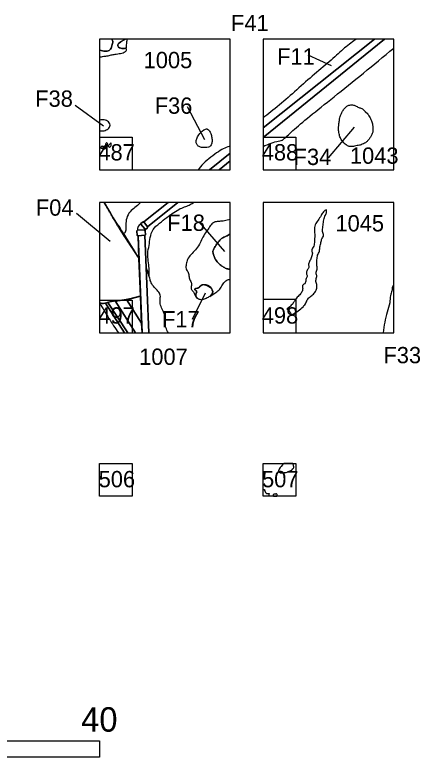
# Model space of a CAD drawing. Extents: x -756 to -644, y -309 to -230.
# Drawn here: x -690.19 to -665.38, y -306 to -260.5 of the extents above; entities that cross this region are included whole.
import ezdxf

# ---------------------------------------------------------------- set-up
doc = ezdxf.new("R2010")
doc.units = 0
for name, color, linetype in [('Feature Numbers', 7, 'Continuous'), ('Other Features', 7, 'Continuous'), ('Planting Hole', 7, 'Continuous'), ('Plowscars', 7, 'Continuous'), ('Posthole', 7, 'Continuous'), ('Quadrat Boundaries', 7, 'Continuous'), ('Quadrat Labels Large', 7, 'Continuous'), ('Roots', 7, 'Continuous'), ('Scale-North Arrow', 7, 'Continuous'), ('Sediment Boundaries', 7, 'Continuous'), ('Stone', 7, 'Continuous'), ('Utility Pipe', 7, 'Continuous'), ('Utility Trench', 7, 'Continuous')]:
    doc.layers.add(name, color=color, linetype=linetype)

msp = doc.modelspace()

# ---------------------------------------------------------------- linework, layer by layer
at = {"layer": 'Feature Numbers'}
for p, q in [((-672.265, -262.96), (-670.834, -263.608)), ((-686.489, -266.038), (-684.761, -267.307)), ((-679.633, -266.119), (-678.581, -268.143)), ((-670.996, -269.277), (-669.404, -267.387)), ((-686.408, -272.652), (-684.357, -274.379)), ((-678.931, -273.192), (-677.366, -275)), ((-679.309, -279.157), (-678.527, -277.538))]:
    msp.add_line(p, q, dxfattribs=at)
at = {"layer": 'Other Features'}
for points in [[(-683.423, -262), (-684.249, -262)], [(-685, -262.665), (-685, -263.091)], [(-677, -273.934), (-677, -273.045)], [(-677, -276.706), (-677, -276.092)]]:
    msp.add_lwpolyline(points, dxfattribs=at)
for points in [[(-684.249, -262), (-684.236, -262.023), (-684.209, -262.068), (-684.175, -262.184), (-684.244, -262.327), (-684.274, -262.485), (-684.328, -262.615), (-684.419, -262.696), (-684.537, -262.739), (-684.671, -262.742), (-684.831, -262.725), (-684.938, -262.687), (-685, -262.665)], [(-683.364, -262.521), (-683.398, -262.54), (-683.474, -262.582), (-683.632, -262.568), (-683.781, -262.537), (-683.931, -262.422), (-683.851, -262.245), (-683.706, -262.174), (-683.574, -262.067), (-683.474, -262.023), (-683.423, -262)], [(-685, -263.091), (-684.92, -263.075), (-684.758, -263.044), (-684.481, -263.013), (-684.221, -262.943), (-683.987, -262.904), (-683.798, -262.877), (-683.627, -262.854), (-683.49, -262.795), (-683.4, -262.748), (-683.349, -262.666), (-683.374, -262.589), (-683.366, -262.532), (-683.364, -262.521)], [(-677, -273.045), (-677.133, -273.08), (-677.361, -273.141), (-677.682, -273.164), (-677.92, -273.182), (-678.147, -273.298), (-678.304, -273.562), (-678.535, -273.868), (-678.724, -274.208), (-678.872, -274.568), (-679.126, -274.909), (-679.416, -275.195), (-679.649, -275.491), (-679.701, -275.783), (-679.746, -276.078), (-679.549, -276.291), (-679.53, -276.563), (-679.463, -276.8), (-679.333, -277.008), (-679.426, -277.194), (-679.378, -277.386), (-679.234, -277.471), (-679.194, -277.664), (-679.114, -277.773), (-679.055, -277.854)], [(-677, -276.092), (-677.076, -276.086), (-677.215, -276.077), (-677.414, -275.972), (-677.619, -275.834), (-677.809, -275.645), (-677.965, -275.412), (-678.038, -275.208), (-678.086, -275.028), (-678.02, -274.856), (-677.904, -274.665), (-677.74, -274.434), (-677.547, -274.194), (-677.257, -274.08), (-677.082, -273.98), (-677, -273.934)], [(-679.055, -277.854), (-679.058, -277.85), (-679.087, -277.8), (-679.121, -277.706), (-679.107, -277.573), (-679.009, -277.472), (-679.097, -277.388), (-679.195, -277.376), (-679.175, -277.257), (-679.055, -277.25), (-678.919, -277.27), (-678.865, -277.115), (-678.733, -277.021), (-678.499, -277.019), (-678.259, -277.117), (-678.167, -277.265), (-678.132, -277.324)], [(-678.247, -277.762), (-678.168, -277.709), (-678.018, -277.607), (-677.749, -277.435), (-677.539, -277.192), (-677.416, -276.917), (-677.225, -276.756), (-677.078, -276.723), (-677, -276.706)], [(-678.132, -277.324), (-678.097, -277.383), (-678.037, -277.489), (-678.151, -277.629), (-678.202, -277.717), (-678.246, -277.761), (-678.247, -277.762)]]:
    msp.add_open_spline(points, degree=3, dxfattribs=at)
at = {"layer": 'Planting Hole'}
msp.add_open_spline([(-668.588, -266.579), (-668.826, -266.313), (-668.97, -266.226), (-669.128, -266.19), (-669.351, -266.068), (-669.495, -266.017), (-669.755, -266.032), (-669.92, -266.125), (-670.079, -266.313), (-670.179, -266.5), (-670.251, -266.673), (-670.316, -266.795), (-670.331, -267.033), (-670.367, -267.306), (-670.395, -267.479), (-670.359, -267.709), (-670.302, -268.004), (-670.179, -268.199), (-670.014, -268.393), (-669.819, -268.544), (-669.632, -268.595), (-669.395, -268.566), (-669.236, -268.516), (-669.1, -268.501), (-668.992, -268.472), (-668.855, -268.408), (-668.725, -268.35), (-668.596, -268.228), (-668.48, -268.084), (-668.372, -267.911), (-668.308, -267.781), (-668.264, -267.63), (-668.272, -267.457), (-668.293, -267.234), (-668.322, -267.133), (-668.344, -267.011), (-668.444, -266.817), (-668.588, -266.579), (-668.588, -266.579), (-668.588, -266.579)], degree=3, dxfattribs=at)
at = {"layer": 'Plowscars'}
for points in [[(-673.245, -278.898), (-673.085, -278.805), (-672.834, -278.658), (-672.529, -278.384), (-672.36, -278.149), (-672.279, -277.908), (-672.062, -277.761), (-671.863, -277.583), (-671.691, -277.328), (-671.692, -277.032), (-671.807, -276.773), (-671.67, -276.537), (-671.785, -276.336), (-671.658, -276.094), (-671.724, -275.826), (-671.695, -275.516), (-671.682, -275.229), (-671.513, -274.984), (-671.541, -274.713), (-671.438, -274.463), (-671.421, -274.218), (-671.233, -274.025), (-671.405, -273.787), (-671.314, -273.476), (-671.313, -273.15), (-671.212, -272.824), (-671.099, -272.652), (-671.106, -272.388), (-671.318, -272.573), (-671.438, -272.793), (-671.63, -273.094), (-671.844, -273.366), (-671.861, -273.69), (-671.818, -274.027), (-671.858, -274.38), (-671.859, -274.697), (-672.074, -274.899), (-671.942, -275.098), (-672.037, -275.347), (-672.116, -275.565), (-672.246, -275.789), (-672.163, -275.989), (-672.316, -276.154), (-672.37, -276.348), (-672.264, -276.536), (-672.403, -276.711), (-672.359, -276.961), (-672.635, -277.077), (-672.544, -277.293), (-672.625, -277.507), (-672.793, -277.702), (-672.943, -277.849), (-673, -277.927)], [(-673, -277.927), (-673.005, -277.934), (-673.056, -278.004), (-673.132, -278.154), (-673.308, -278.358), (-673.457, -278.473), (-673.544, -278.54)], [(-673.544, -278.54), (-673.54, -278.543), (-673.419, -278.621), (-673.323, -278.752), (-673.251, -278.887), (-673.245, -278.898)]]:
    msp.add_open_spline(points, degree=3, dxfattribs=at)
at = {"layer": 'Posthole'}
for points in [[(-685, -266.956), (-685, -267.604)], [(-677, -276.092), (-677, -273.934)]]:
    msp.add_lwpolyline(points, dxfattribs=at)
for points in [[(-685, -267.604), (-684.945, -267.612), (-684.784, -267.635), (-684.549, -267.547), (-684.301, -267.343), (-684.438, -267.036), (-684.716, -266.917), (-684.916, -266.944), (-685, -266.956)], [(-678.463, -267.49), (-678.705, -267.576), (-678.897, -267.797), (-679.047, -268.053), (-679.104, -268.253), (-679.076, -268.445), (-678.926, -268.595), (-678.712, -268.652), (-678.42, -268.631), (-678.256, -268.595), (-678.17, -268.495), (-678.106, -268.26), (-678.128, -268.025), (-678.185, -267.768), (-678.349, -267.504), (-678.463, -267.49), (-678.463, -267.49), (-678.463, -267.49)], [(-677, -273.934), (-677.082, -273.98), (-677.257, -274.08), (-677.547, -274.194), (-677.74, -274.434), (-677.904, -274.665), (-678.02, -274.856), (-678.086, -275.028), (-678.038, -275.208), (-677.965, -275.412), (-677.809, -275.645), (-677.619, -275.834), (-677.414, -275.972), (-677.215, -276.077), (-677.076, -276.086), (-677, -276.092)], [(-678.132, -277.324), (-678.245, -277.168), (-678.557, -277.028), (-678.729, -277.039), (-678.864, -277.141), (-678.928, -277.238), (-679.074, -277.254), (-679.165, -277.281), (-679.176, -277.362), (-679.111, -277.394), (-679.041, -277.469), (-679.09, -277.572), (-679.111, -277.695), (-679.063, -277.841), (-678.961, -277.954), (-678.735, -277.975), (-678.46, -277.894), (-678.245, -277.76), (-678.132, -277.609), (-678.073, -277.507), (-678.132, -277.324), (-678.132, -277.324), (-678.132, -277.324)]]:
    msp.add_open_spline(points, degree=3, dxfattribs=at)
at = {"layer": 'Quadrat Boundaries'}
for p, q in [((-685, -268), (-683, -268)), ((-683, -268), (-683, -270)), ((-675, -268), (-673, -268)), ((-673, -268), (-673, -270)), ((-675, -277.927), (-673, -277.927)), ((-685, -278), (-683, -278)), ((-683, -278), (-683, -280)), ((-673, -278), (-673, -280)), ((-685, -290), (-685, -288)), ((-685, -288), (-683, -288)), ((-683, -288), (-683, -290)), ((-675, -290), (-675, -288)), ((-675, -288), (-673, -288)), ((-673, -288), (-673, -290)), ((-683, -290), (-685, -290)), ((-673, -290), (-675, -290))]:
    msp.add_line(p, q, dxfattribs=at)
for points in [[(-677, -262), (-685, -262), (-685, -270), (-677, -270)], [(-667, -262), (-675, -262), (-675, -270), (-667, -270)], [(-677, -272), (-685, -272), (-685, -280), (-677, -280)], [(-667, -272), (-675, -272), (-675, -280), (-667, -280)]]:
    msp.add_lwpolyline(points, close=True, dxfattribs=at)
at = {"layer": 'Roots'}
for points in [[(-685, -262), (-685, -262.665)], [(-684.249, -262), (-685, -262)], [(-683.314, -262), (-683.423, -262)]]:
    msp.add_lwpolyline(points, dxfattribs=at)
for points in [[(-685, -262.665), (-684.938, -262.687), (-684.831, -262.725), (-684.671, -262.742), (-684.537, -262.739), (-684.419, -262.696), (-684.328, -262.615), (-684.274, -262.485), (-684.244, -262.327), (-684.175, -262.184), (-684.209, -262.068), (-684.236, -262.023), (-684.249, -262)], [(-683.423, -262), (-683.474, -262.023), (-683.574, -262.067), (-683.706, -262.174), (-683.851, -262.245), (-683.931, -262.422), (-683.781, -262.537), (-683.632, -262.568), (-683.474, -262.582), (-683.398, -262.54), (-683.364, -262.521)], [(-683.364, -262.521), (-683.362, -262.508), (-683.347, -262.437), (-683.349, -262.261), (-683.328, -262.101), (-683.314, -262)]]:
    msp.add_open_spline(points, degree=3, dxfattribs=at)
at = {"layer": 'Scale-North Arrow'}
msp.add_lwpolyline([(-725, -305), (-685, -305), (-685, -306), (-725, -306)], close=True, dxfattribs=at)
at = {"layer": 'Sediment Boundaries'}
msp.add_lwpolyline([(-674.916, -289.596), (-674.906, -289.659), (-674.877, -289.727), (-674.841, -289.776), (-674.79, -289.833), (-674.741, -289.845), (-674.685, -289.845), (-674.63, -289.845), (-674.641, -289.923), (-674.643, -289.965), (-674.64, -290), (-675, -290), (-675, -289.59), (-674.965, -289.59), (-674.937, -289.598), (-674.916, -289.596)], dxfattribs=at)
at = {"layer": 'Stone'}
for points in [[(-684.604, -268.364), (-684.622, -268.392), (-684.634, -268.439), (-684.631, -268.49), (-684.624, -268.517), (-684.604, -268.514), (-684.586, -268.503), (-684.568, -268.508), (-684.555, -268.526), (-684.533, -268.516), (-684.526, -268.486), (-684.518, -268.46), (-684.508, -268.437), (-684.501, -268.418), (-684.526, -268.382), (-684.557, -268.351), (-684.585, -268.342)], [(-684.395, -268.45), (-684.416, -268.472), (-684.451, -268.491), (-684.466, -268.509), (-684.479, -268.535), (-684.475, -268.56), (-684.457, -268.57), (-684.439, -268.578), (-684.436, -268.596), (-684.426, -268.617), (-684.402, -268.611), (-684.364, -268.584), (-684.34, -268.566), (-684.309, -268.547), (-684.292, -268.522), (-684.286, -268.499), (-684.286, -268.46), (-684.286, -268.419), (-684.287, -268.387), (-684.289, -268.367), (-684.318, -268.375), (-684.348, -268.396), (-684.372, -268.428)], [(-684.698, -268.547), (-684.712, -268.565), (-684.732, -268.581), (-684.756, -268.583), (-684.77, -268.606), (-684.76, -268.638), (-684.738, -268.655), (-684.711, -268.658), (-684.699, -268.683), (-684.696, -268.715), (-684.675, -268.717), (-684.645, -268.692), (-684.627, -268.678), (-684.601, -268.678), (-684.585, -268.674), (-684.593, -268.653), (-684.601, -268.632), (-684.573, -268.627), (-684.572, -268.599), (-684.586, -268.573), (-684.616, -268.555), (-684.64, -268.535), (-684.675, -268.535)], [(-673.704, -288), (-673.798, -288.08), (-673.888, -288.188), (-673.943, -288.257), (-674.004, -288.341), (-674.041, -288.4), (-674.053, -288.425), (-674.045, -288.48), (-674.008, -288.523), (-673.972, -288.551), (-673.947, -288.57), (-673.921, -288.578), (-673.866, -288.576), (-673.812, -288.576), (-673.745, -288.567), (-673.676, -288.563), (-673.625, -288.559), (-673.582, -288.549), (-673.516, -288.527), (-673.449, -288.506), (-673.39, -288.482), (-673.343, -288.459), (-673.298, -288.433), (-673.265, -288.421), (-673.229, -288.398), (-673.198, -288.363), (-673.186, -288.333), (-673.161, -288.306), (-673.135, -288.286), (-673.121, -288.247), (-673.118, -288.206), (-673.125, -288.155), (-673.141, -288.131), (-673.141, -288.096), (-673.147, -288.065), (-673.165, -288.035), (-673.182, -288)], [(-674.155, -290), (-674.133, -289.974), (-674.131, -289.939), (-674.131, -289.896), (-674.151, -289.872), (-674.182, -289.868), (-674.209, -289.868), (-674.229, -289.89), (-674.247, -289.88), (-674.266, -289.878), (-674.282, -289.89), (-674.307, -289.884), (-674.329, -289.884), (-674.355, -289.904), (-674.372, -289.931), (-674.372, -289.968), (-674.356, -290)]]:
    msp.add_lwpolyline(points, close=True, dxfattribs=at)
at = {"layer": 'Utility Pipe'}
for points in [[(-675, -267.438), (-675, -268.014), (-667.572, -262), (-668.179, -262), (-675, -267.438)], [(-677, -269.447), (-677, -268.991), (-678.283, -270), (-677.69, -270), (-677, -269.447)], [(-680.213, -272), (-680.795, -272), (-682.289, -273.187), (-682.075, -273.497), (-680.213, -272)], [(-682.341, -273.184), (-682.48, -273.288), (-682.478, -273.325), (-682.236, -273.623), (-682.183, -273.651), (-682.067, -273.567), (-682.075, -273.497), (-682.289, -273.187), (-682.341, -273.184)], [(-682.236, -273.623), (-682.478, -273.325)], [(-682.189, -273.996), (-682.214, -273.734), (-682.246, -273.689), (-682.685, -273.71), (-682.715, -273.747), (-682.698, -274.023), (-682.648, -274.05), (-682.239, -274.012), (-682.189, -273.996)], [(-682.685, -273.71), (-682.246, -273.689)], [(-682.405, -280), (-681.998, -280), (-682.239, -274.012), (-682.648, -274.05), (-682.405, -280)], [(-684.047, -278.035), (-682.798, -280), (-682.405, -280), (-682.43, -279.395), (-683.364, -277.957)], [(-684.65, -278.18), (-683.484, -280), (-683.269, -280), (-684.495, -278.131)]]:
    msp.add_lwpolyline(points, dxfattribs=at)
for centre, radius, start, end in [((-682.302, -273.667), 0.385, 117.2565, 186.3997), ((-682.21, -273.661), 0.0458, 124.7652, 218.5835)]:
    msp.add_arc(centre, radius, start, end, dxfattribs=at)
for points in [[(-683.446, -277.972), (-683.551, -277.989), (-683.657, -278.004), (-683.763, -278.013)], [(-683.364, -277.957), (-683.392, -277.962), (-683.419, -277.967), (-683.446, -277.972)], [(-684.495, -278.131), (-684.546, -278.15), (-684.598, -278.169), (-684.65, -278.18)], [(-683.763, -278.013), (-683.857, -278.022), (-683.953, -278.027), (-684.047, -278.035)]]:
    msp.add_open_spline(points, degree=2, dxfattribs=at)
at = {"layer": 'Utility Trench'}
for points in [[(-667, -262.545), (-667, -262), (-667.572, -262), (-675, -268.014), (-675, -268.569)], [(-675, -266.82), (-675, -267.438), (-668.179, -262), (-669.3, -262)], [(-684.858, -268.684), (-684.85, -268.702), (-684.819, -268.702), (-684.805, -268.72), (-684.776, -268.725), (-684.756, -268.694), (-684.766, -268.668), (-684.781, -268.643), (-684.802, -268.602), (-684.807, -268.573), (-684.825, -268.552), (-684.85, -268.534), (-684.868, -268.548), (-684.881, -268.57), (-684.899, -268.593), (-684.925, -268.611), (-684.928, -268.634), (-684.92, -268.666), (-684.879, -268.673), (-684.858, -268.684)], [(-677, -268.991), (-677, -268.551)], [(-678.974, -270), (-678.283, -270), (-677, -268.991)], [(-677.69, -270), (-677, -270), (-677, -269.447), (-677.69, -270)], [(-684.726, -272), (-685, -272), (-685, -278.17)], [(-682.478, -273.325), (-682.48, -273.288), (-682.341, -273.184), (-682.289, -273.187), (-680.795, -272), (-682.498, -272)], [(-679.227, -272), (-680.213, -272), (-682.075, -273.497), (-682.067, -273.567), (-682.183, -273.651), (-682.236, -273.623)], [(-682.591, -275.444), (-682.648, -274.05), (-682.698, -274.023), (-682.715, -273.747), (-682.685, -273.71)], [(-682.246, -273.689), (-682.214, -273.734), (-682.189, -273.996), (-682.239, -274.012), (-682.159, -276.006)], [(-682.497, -277.742), (-682.591, -275.444)], [(-682.159, -276.006), (-681.998, -280), (-680.794, -280)], [(-667.65, -280), (-667, -280), (-667, -277.064)], [(-683.364, -277.957), (-682.43, -279.395), (-682.497, -277.742)], [(-683.849, -280), (-683.484, -280), (-684.65, -278.18)], [(-684.495, -278.131), (-683.269, -280), (-682.798, -280), (-684.047, -278.035)]]:
    msp.add_lwpolyline(points, dxfattribs=at)
for centre, radius, start, end in [((-682.302, -273.667), 0.385, 117.2565, 186.3997), ((-682.21, -273.661), 0.0458, 124.7652, 218.5835)]:
    msp.add_arc(centre, radius, start, end, dxfattribs=at)
for points, degree in [([(-669.3, -262), (-669.477, -262.127), (-670.008, -262.507), (-670.791, -263.25), (-671.846, -264.126), (-672.941, -265.104), (-673.993, -266.048), (-674.708, -266.596), (-675, -266.82)], 3), ([(-673.806, -268.192), (-673.64, -268.03), (-673.252, -267.651), (-672.199, -266.76), (-670.718, -265.572), (-668.837, -264.071), (-667.629, -263.067), (-667, -262.545)], 3), ([(-675, -268.569), (-674.851, -268.508), (-674.464, -268.35), (-674.061, -268.227), (-673.806, -268.192), (-673.806, -268.192)], 3), ([(-677, -268.551), (-677.098, -268.58), (-677.333, -268.65), (-677.71, -268.865), (-678.199, -269.23), (-678.657, -269.598), (-678.903, -269.91), (-678.974, -270)], 3), ([(-684.726, -272), (-683.578, -273.943), (-682.921, -274.94), (-682.591, -275.444), (-684.726, -272), (-682.591, -275.444)], 3), ([(-683.608, -273.895), (-684, -273.276), (-684.363, -272.638), (-684.726, -272)], 2), ([(-682.498, -272), (-682.575, -272.076), (-682.755, -272.257), (-683.075, -272.475), (-683.34, -272.847), (-683.41, -273.296), (-683.367, -273.63), (-683.445, -273.922), (-683.564, -273.902), (-683.608, -273.895)], 3), ([(-681.978, -276.484), (-681.974, -276.322), (-681.968, -276.047), (-682.017, -275.587), (-682.086, -275.131), (-681.961, -274.63), (-681.916, -274.166), (-681.783, -273.632), (-681.335, -273.283), (-680.887, -272.908), (-680.449, -272.61), (-680.057, -272.357), (-679.712, -272.258), (-679.454, -272.13), (-679.301, -272.042), (-679.227, -272)], 3), ([(-683.608, -273.895), (-683.598, -273.911), (-683.374, -274.263), (-683.029, -274.775), (-682.701, -275.276), (-682.591, -275.444)], 3), ([(-683.586, -273.929), (-683.593, -273.918), (-683.6, -273.906), (-683.608, -273.895)], 2), ([(-683.582, -273.936), (-683.583, -273.933), (-683.585, -273.931), (-683.586, -273.929)], 2), ([(-683.573, -273.95), (-683.574, -273.948), (-683.577, -273.943), (-683.58, -273.938), (-683.582, -273.936)], 3), ([(-682.921, -274.94), (-683.139, -274.611), (-683.36, -274.283), (-683.573, -273.95)], 2), ([(-682.591, -275.444), (-682.701, -275.276), (-682.811, -275.108), (-682.921, -274.94)], 2), ([(-682.159, -276.006), (-682.094, -276.163), (-682.028, -276.321), (-681.978, -276.484)], 2), ([(-681.978, -276.484), (-682.028, -276.321), (-682.094, -276.163), (-682.159, -276.006)], 2), ([(-680.794, -280), (-680.856, -279.881), (-680.964, -279.675), (-681.008, -279.323), (-680.966, -279), (-681.13, -278.611), (-681.292, -278.3), (-681.312, -277.955), (-681.252, -277.698), (-681.423, -277.416), (-681.656, -277.224), (-681.873, -276.916), (-681.927, -276.649), (-681.977, -276.487), (-681.978, -276.484)], 3), ([(-667, -277.064), (-667.041, -277.115), (-667.122, -277.215), (-667.081, -277.415), (-667.238, -277.685), (-667.207, -278.146), (-667.419, -278.715), (-667.562, -279.344), (-667.621, -279.784), (-667.65, -280)], 3), ([(-685, -278.17), (-684.889, -278.186), (-684.683, -278.216), (-684.292, -278.034), (-683.748, -278.033), (-683.112, -277.913), (-682.696, -277.798), (-682.497, -277.742)], 3), ([(-683.095, -277.9), (-683.184, -277.921), (-683.274, -277.94), (-683.364, -277.957)], 2), ([(-682.497, -277.742), (-682.696, -277.798), (-682.894, -277.853), (-683.095, -277.9)], 2), ([(-684.76, -278.192), (-684.838, -278.193), (-684.919, -278.182), (-685, -278.17)], 2), ([(-685, -278.17), (-684.81, -278.492), (-684.443, -279.113), (-684.041, -279.712), (-683.849, -280)], 3), ([(-684.672, -278.184), (-684.701, -278.189), (-684.73, -278.191), (-684.76, -278.192)], 2), ([(-684.65, -278.18), (-684.658, -278.181), (-684.665, -278.183), (-684.672, -278.184)], 2), ([(-684.047, -278.035), (-684.168, -278.046), (-684.319, -278.067), (-684.464, -278.12), (-684.495, -278.131)], 3)]:
    msp.add_open_spline(points, degree=degree, dxfattribs=at)

# ---------------------------------------------------------------- texts
at = {"layer": 'Feature Numbers'}
for s, p in [('F41', (-676.959, -261.504)), ('F11', (-674.14, -263.555)), ('F38', (-688.941, -266.139)), ('F36', (-681.628, -266.567)), ('F34', (-673.128, -269.708)), ('F04', (-688.901, -272.814)), ('F18', (-680.86, -273.745)), ('F17', (-681.18, -279.657)), ('F33', (-667.629, -281.858))]:
    msp.add_text(s, height=1, dxfattribs=at).set_placement(p)
at = {"layer": 'Quadrat Labels Large'}
for s, p in [('1005', (-682.306, -263.774)), ('487', (-685.077, -269.429)), ('488', (-675.077, -269.429)), ('1043', (-669.68, -269.632)), ('1045', (-670.567, -273.777)), ('497', (-685.077, -279.429)), ('498', (-675.077, -279.429)), ('1007', (-682.58, -281.958)), ('506', (-685.06, -289.46)), ('507', (-675.06, -289.46))]:
    msp.add_text(s, height=1, dxfattribs=at).set_placement(p)
at = {"layer": 'Scale-North Arrow'}
msp.add_text('40', height=1.5, dxfattribs=at).set_placement((-686.134, -304.439))

doc.saveas('drawing.dxf')
